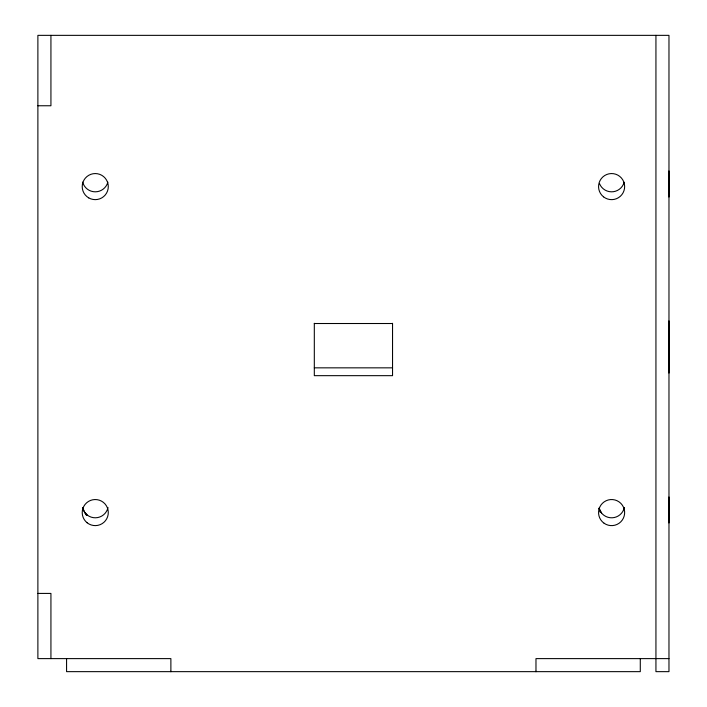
<?xml version="1.0" encoding="UTF-8"?>
<svg xmlns="http://www.w3.org/2000/svg" width="707" height="707" viewBox="0 0 707 707"><rect width="100%" height="100%" fill="white"/><g stroke="black" fill="none" stroke-linecap="round" stroke-linejoin="round"><path stroke-width="1.06" d="M668.963 522.95L668.963 496.986M668.972 373.057L668.972 320.898M668.972 197.032L668.972 170.953M668.963 511.877L668.963 508.05M170.882 671.208L170.882 671.65L170.882 658.615L37.886 658.615L37.886 35.35L668.972 35.35L668.972 671.65L655.937 671.65L655.937 35.35M668.963 511.453L668.963 508.474M623.839 509.252L624.21 507.591M535.977 671.208L535.977 671.65L535.977 658.615L668.972 658.615M37.886 105.758L50.931 105.758L50.931 35.35M314.315 323.514L392.544 323.514M314.315 367.843L392.544 367.843M37.886 593.42L50.931 593.42L50.931 658.615M82.719 507.891L84.787 512.522L87.155 514.961M601.586 513.105L599.262 508.598M84.787 512.522L86.466 515.368M599.041 508.033L600.208 512.275M640.286 658.615L640.286 671.65L66.573 671.65L66.573 658.615M392.544 323.293L392.544 375.664L314.315 375.664L314.315 323.293M108.003 507.502A13.035 13.035 0 0 1 82.613 507.918M107.853 182.15A13.035 13.035 0 0 1 82.666 182.15M624.157 182.3A13.035 13.035 0 0 1 599.501 183.634M624.325 507.617A13.035 13.035 0 0 1 599.156 508.633M87.155 522.791A13.035 13.035 0 0 0 108.153 514.493A13.035 13.035 0 0 0 90.469 500.45A13.035 13.035 0 0 0 87.155 522.791M88.737 197.889A13.035 13.035 0 0 0 108.295 186.604A13.035 13.035 0 0 0 88.737 175.309A13.035 13.035 0 0 0 88.737 197.889M604.087 523.233A13.035 13.035 0 0 0 624.59 513.75A13.035 13.035 0 0 0 606.129 500.742A13.035 13.035 0 0 0 604.087 523.233M603.548 196.855A13.035 13.035 0 0 0 624.511 188.451A13.035 13.035 0 0 0 606.747 174.496A13.035 13.035 0 0 0 603.548 196.855"/></g></svg>
